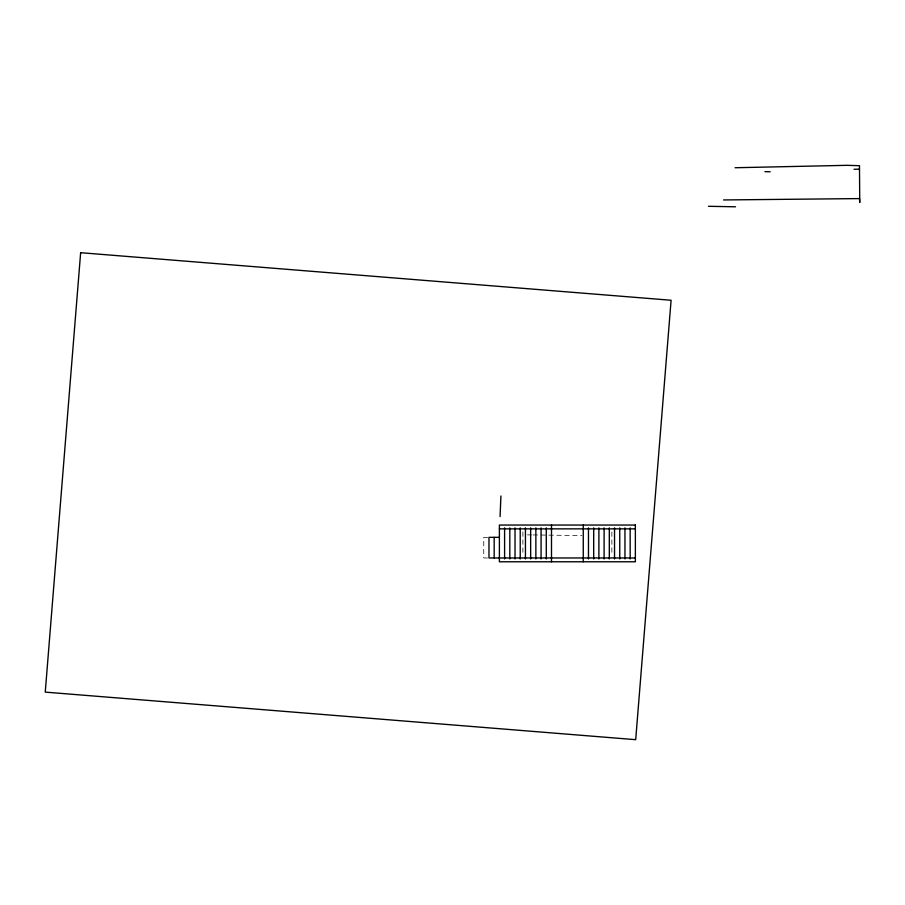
<?xml version="1.0" encoding="UTF-8"?>
<svg xmlns="http://www.w3.org/2000/svg" width="905" height="905" viewBox="0 0 905 905"><rect width="100%" height="100%" fill="white"/><g stroke="black" fill="none" stroke-linecap="round" stroke-linejoin="round"><path stroke-width="0.68" stroke-dasharray="4.53 3.39" d="M487.671 537.344L483.756 537.344L483.756 557.966L487.671 557.966M527.468 534.866L531.665 534.912M533.056 534.934L581.938 535.568M611.859 531.936L611.859 554.889M522.898 531.936L522.898 554.889"/><path stroke-width="1.36" d="M500.069 516.585L500.918 495.985M735.064 167.742L847.012 165.321L859.479 165.694L859.75 202.482L859.479 198.591L723.57 199.948M854.015 169.269L859.501 169.145M499.39 528.859L635.367 528.859M499.39 537.344L488.972 537.344L488.972 557.966L635.367 557.966M708.502 206.295L735.516 206.793M764.951 171.645L770.178 171.769M630.163 527.875L630.163 558.951M624.948 527.875L624.948 558.951M619.744 527.875L619.744 558.951M614.529 527.875L614.529 558.951M609.314 527.875L609.314 558.951M604.11 527.875L604.11 558.951M598.895 527.875L598.895 558.951M593.691 527.875L593.691 558.951M588.476 527.875L588.476 558.951M583.261 525.047L583.261 561.779M551.496 525.047L551.496 561.779M546.281 527.875L546.281 558.951M541.077 527.875L541.077 558.951M535.862 527.875L535.862 558.951M530.647 527.875L530.647 558.951M525.443 527.875L525.443 558.951M520.228 527.875L520.228 558.951M515.024 527.875L515.024 558.951M509.809 527.875L509.809 558.951M504.594 527.875L504.594 558.951M494.175 537.344L494.175 557.966M80.647 252.699L45.25 692.121L635.695 739.679L671.091 300.256L80.647 252.699M635.367 525.047L499.39 525.047L499.39 561.779L635.367 561.779L635.367 525.047"/></g></svg>
